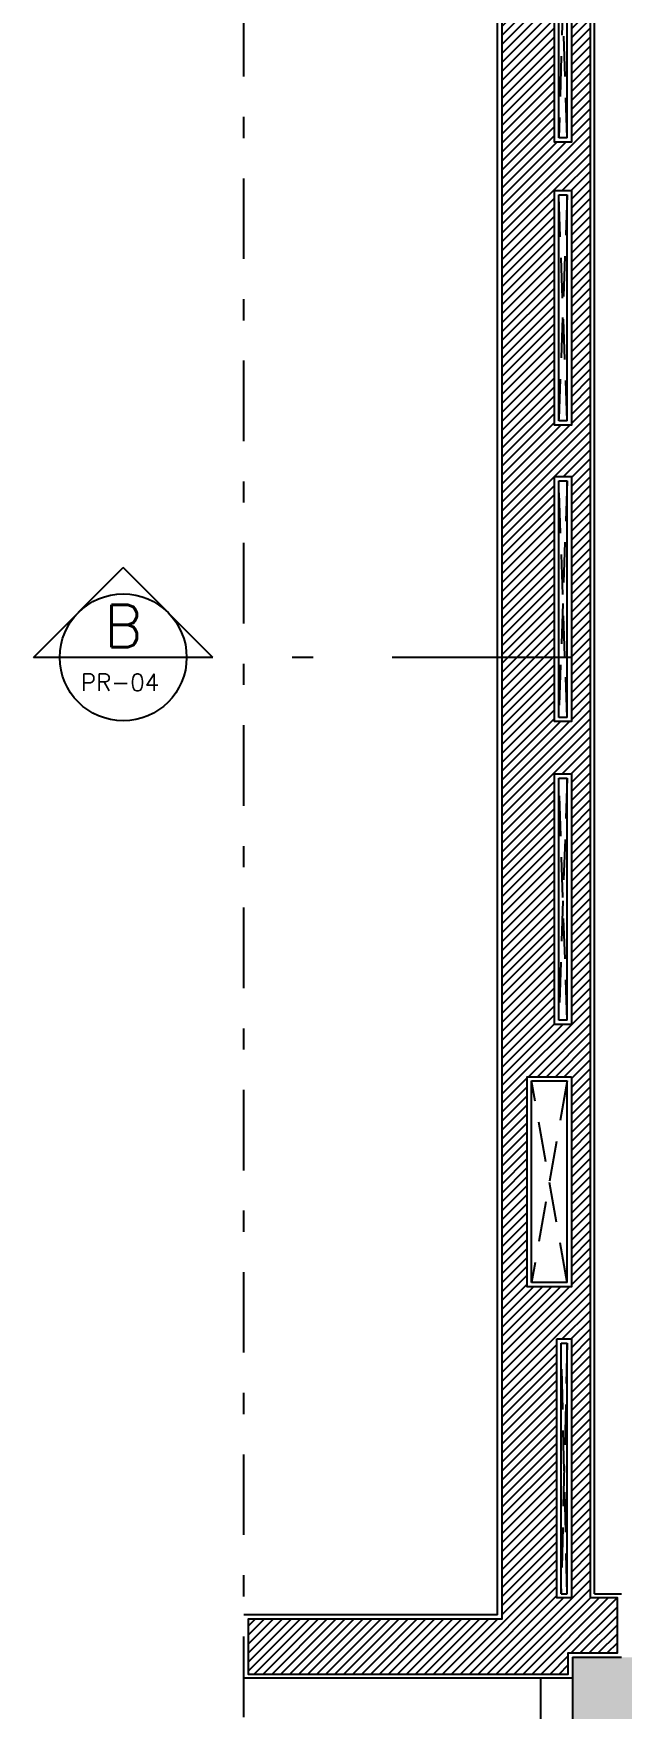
# Model space of a CAD drawing. Header units: millimetres. Extents: x 1999 to 2304, y 1614 to 1800.
# Drawn here: x 2205.26 to 2208.04, y 1624.29 to 1632.21 of the extents above; entities that cross this region are included whole.
import ezdxf
from ezdxf.enums import TextEntityAlignment as Align

# ---------------------------------------------------------------- set-up
doc = ezdxf.new("R2010")
doc.units = ezdxf.units.MM
doc.header["$LTSCALE"] = 0.03
doc.linetypes.add('DASHDOT', pattern=[25.4, 12.7, -6.35, 0, -6.35])
doc.linetypes.add('HIDDEN', pattern=[9.525, 6.35, -3.175])
for name, color, linetype in [('PL1', 1, 'Continuous'), ('PL251', 251, 'Continuous'), ('PL3', 3, 'Continuous'), ('PL5', 5, 'Continuous'), ('Projeção', 250, 'HIDDEN'), ('Texto', 4, 'Continuous')]:
    doc.layers.add(name, color=color, linetype=linetype)
doc.styles.add('COTA50', font='ROMANS.shx', dxfattribs={"height": 0.08})
doc.styles.add('TIT50', font='ROMANS.SHX', dxfattribs={"height": 0.2})

# ---------------------------------------------------------------- blocks, each defined once
blk = doc.blocks.new('CORTE50')
at = {"layer": 'PL3'}
for p, q in [((-0.4243, 0), (0, 0.4243)), ((0.4243, 0), (0, 0.4243)), ((0.4243, 0), (-0.4243, 0)), ((0.8985, 0), (0.7985, 0)), ((2.1213, 0), (1.2728, 0))]:
    blk.add_line(p, q, dxfattribs=at)
blk.add_circle((0, 0), 0.3, dxfattribs=at)

msp = doc.modelspace()

# ---------------------------------------------------------------- hatches: boundary and pattern name
at = {"layer": 'PL1'}
h = msp.add_hatch(dxfattribs=at)
h.set_pattern_fill('_USER', color=251, scale=0.03, angle=45, pattern_type=0)
h.set_pattern_definition([(45, (174.669163, -0.952507), (-0.02121320344, 0.02121320344), [])])
h.paths.add_polyline_path([(2207.8883, 1644.8269), (2207.4753, 1644.8269), (2207.4753, 1624.7089), (2206.2753, 1624.7089), (2206.2753, 1624.4489), (2207.7893, 1624.4489), (2207.7893, 1624.5489), (2208.0218, 1624.5489), (2208.0218, 1624.8089), (2207.8943, 1624.8089), (2207.8943, 1632.9909), (2208.1718, 1632.9909), (2208.1718, 1633.1549), (2207.8883, 1633.1549)])
h.paths.add_polyline_path([(2207.7243, 1632.9909), (2207.8043, 1632.9909), (2207.8043, 1631.6929), (2207.7243, 1631.6929)], flags=16)
h.paths.add_polyline_path([(2207.7443, 1632.9709), (2207.7843, 1632.9709), (2207.7843, 1631.7129), (2207.7443, 1631.7129)], flags=0)
h.paths.add_polyline_path([(2207.7243, 1631.4639), (2207.8043, 1631.4639), (2207.8043, 1630.3549), (2207.7243, 1630.3549)], flags=16)
h.paths.add_polyline_path([(2207.7443, 1631.4439), (2207.7843, 1631.4439), (2207.7843, 1630.3749), (2207.7443, 1630.3749)], flags=0)
h.paths.add_polyline_path([(2207.7243, 1630.1119), (2207.8043, 1630.1119), (2207.8043, 1628.9529), (2207.7243, 1628.9529)], flags=16)
h.paths.add_polyline_path([(2207.7443, 1630.0919), (2207.7843, 1630.0919), (2207.7843, 1628.9729), (2207.7443, 1628.9729)], flags=0)
h.paths.add_polyline_path([(2207.7243, 1628.7059), (2207.8043, 1628.7059), (2207.8043, 1627.5209), (2207.7243, 1627.5209)], flags=16)
h.paths.add_polyline_path([(2207.7443, 1628.6859), (2207.7843, 1628.6859), (2207.7843, 1627.5409), (2207.7443, 1627.5409)], flags=0)
h.paths.add_polyline_path([(2207.8043, 1627.2739), (2207.8043, 1626.2799), (2207.5953, 1626.2799), (2207.5953, 1627.2739)], flags=16)
h.paths.add_polyline_path([(2207.7843, 1627.2539), (2207.7843, 1626.2999), (2207.6153, 1626.2999), (2207.6153, 1627.2539)], flags=0)
h.paths.add_polyline_path([(2207.7353, 1626.0339), (2207.8043, 1626.0339), (2207.8043, 1624.8089), (2207.7353, 1624.8089)], flags=16)
h.paths.add_polyline_path([(2207.7553, 1626.0139), (2207.7843, 1626.0139), (2207.7843, 1624.8289), (2207.7553, 1624.8289)], flags=0)
at = {"layer": 'PL251', "ltscale": 100}
h = msp.add_hatch(dxfattribs=at)
h.set_pattern_fill('AR-HBONE', color=256, scale=0.001)
h.set_pattern_definition([(45, (174.66916, -0.95251), (1e-17, 0.143684098), [0.3048, -0.1016]), (135, (174.741, -0.88066), (1e-17, 0.143684098), [0.3048, -0.1016])])
h.paths.add_polyline_path([(2221.2853, 1624.5289), (2220.5463, 1624.5289), (2218.1793, 1624.5289), (2215.6023, 1624.5289), (2213.1023, 1624.5289), (2213.1023, 1624.4289), (2210.8418, 1624.4289), (2210.8418, 1624.5289), (2208.0418, 1624.5289), (2207.8093, 1624.5289), (2207.8093, 1624.4289), (2207.8093, 1623.8289), (2211.0673, 1623.8289), (2211.8673, 1623.4289), (2220.2143, 1623.4289), (2220.2143, 1621.5319), (2221.3143, 1621.5319), (2221.3143, 1622.4999), (2221.2853, 1622.4999)])
h.paths.add_polyline_path([(2220.8393, 1621.5319), (2220.2143, 1621.5319), (2220.2143, 1620.7109, 0.251125), (2220.8393, 1619.545)])
h.paths.add_polyline_path([(2221.6143, 1620.7319), (2221.2643, 1620.7319), (2221.2643, 1621.0819), (2221.3143, 1621.0819), (2221.3143, 1621.5319), (2220.8393, 1621.5319), (2220.8393, 1619.545, 0.147722), (2221.6143, 1619.3109)])
h.paths.add_polyline_path([(2211.0673, 1623.8289), (2208.5408, 1623.8289), (2208.5393, 1623.6203), (2209.2093, 1623.4289), (2211.0673, 1623.4289)], flags=17)
h.paths.add_polyline_path([(2211.0673, 1623.8289), (2211.0673, 1623.4289), (2211.8673, 1623.4289)], flags=17)
h.paths.add_polyline_path([(2209.2093, 1623.4289), (2208.5393, 1623.6203), (2208.5187, 1620.7109), (2209.2093, 1620.7109)])
h.paths.add_polyline_path([(2208.5393, 1623.6203), (2207.8093, 1623.8289), (2207.8093, 1622.2499), (2207.8093, 1620.7109), (2208.5187, 1620.7109)])
h.paths.add_polyline_path([(2208.5408, 1623.8289), (2207.8093, 1623.8289), (2208.5393, 1623.6203)], flags=17)
h.paths.add_polyline_path([(2208.5187, 1620.7109), (2207.8093, 1620.7109), (2207.8093, 1619.3109, 0.131823), (2208.5101, 1619.4989)])
h.paths.add_polyline_path([(2209.2093, 1620.7109), (2208.5187, 1620.7109), (2208.5101, 1619.4989, 0.26777)])

# ---------------------------------------------------------------- linework, layer by layer
at = {"color": 5, "linetype": 'DASHDOT'}
msp.add_line((2206.2553, 1618.2109), (2206.2553, 1644.8469), dxfattribs=at)
at = {"layer": 'PL1'}
for p, q in [((2207.4553, 1624.7289), (2207.4553, 1644.8469)), ((2207.7443, 1631.7129), (2207.7443, 1632.9709)), ((2207.7843, 1631.7129), (2207.7843, 1632.9709)), ((2207.9143, 1624.8289), (2207.9143, 1632.9709)), ((2207.7843, 1631.7129), (2207.7443, 1631.7129)), ((2207.7443, 1630.3749), (2207.7443, 1631.4439)), ((2207.7443, 1631.4439), (2207.7843, 1631.4439)), ((2207.7843, 1630.3749), (2207.7843, 1631.4439)), ((2207.7843, 1630.3749), (2207.7443, 1630.3749)), ((2207.7443, 1628.9729), (2207.7443, 1630.0919)), ((2207.7443, 1630.0919), (2207.7843, 1630.0919)), ((2207.7843, 1628.9729), (2207.7843, 1630.0919)), ((2207.7843, 1628.9729), (2207.7443, 1628.9729)), ((2207.7443, 1627.5409), (2207.7443, 1628.6859)), ((2207.7443, 1628.6859), (2207.7843, 1628.6859)), ((2207.7843, 1627.5409), (2207.7843, 1628.6859)), ((2207.7843, 1627.5409), (2207.7443, 1627.5409)), ((2207.6153, 1626.2999), (2207.6153, 1627.2539)), ((2207.6153, 1627.2539), (2207.7843, 1627.2539)), ((2207.7843, 1626.2999), (2207.7843, 1627.2539)), ((2207.7843, 1626.2999), (2207.6153, 1626.2999)), ((2207.7553, 1626.0139), (2207.7843, 1626.0139)), ((2207.7553, 1624.8289), (2207.7553, 1626.0139)), ((2207.7843, 1624.8289), (2207.7843, 1626.0139)), ((2207.7553, 1624.8289), (2207.7843, 1624.8289)), ((2207.9143, 1624.8289), (2208.0418, 1624.8289)), ((2207.4553, 1624.7289), (2206.2553, 1624.7289)), ((2207.8093, 1624.5289), (2208.0418, 1624.5289)), ((2207.8093, 1624.5289), (2207.8093, 1624.4289)), ((2207.8093, 1624.4289), (2206.2553, 1624.4289))]:
    msp.add_line(p, q, dxfattribs=at)
at = {"layer": 'PL1', "color": 6}
for points in [[(2207.8883, 1644.8269), (2207.4753, 1644.8269), (2207.4753, 1624.7089), (2206.2753, 1624.7089), (2206.2753, 1624.4489), (2207.7893, 1624.4489), (2207.7893, 1624.5489), (2208.0218, 1624.5489), (2208.0218, 1624.8089), (2207.8943, 1624.8089), (2207.8943, 1632.9909), (2208.1718, 1632.9909), (2208.1718, 1633.1549), (2207.8883, 1633.1549)], [(2207.7243, 1632.9909), (2207.8043, 1632.9909), (2207.8043, 1631.6929), (2207.7243, 1631.6929)], [(2207.7243, 1631.4639), (2207.8043, 1631.4639), (2207.8043, 1630.3549), (2207.7243, 1630.3549)], [(2207.7243, 1630.1119), (2207.8043, 1630.1119), (2207.8043, 1628.9529), (2207.7243, 1628.9529)], [(2207.7243, 1628.7059), (2207.8043, 1628.7059), (2207.8043, 1627.5209), (2207.7243, 1627.5209)], [(2207.8043, 1627.2739), (2207.8043, 1626.2799), (2207.5953, 1626.2799), (2207.5953, 1627.2739)], [(2207.7353, 1626.0339), (2207.8043, 1626.0339), (2207.8043, 1624.8089), (2207.7353, 1624.8089)]]:
    msp.add_lwpolyline(points, close=True, dxfattribs=at)
at = {"layer": 'PL5'}
for p, q in [((2207.6593, 1622.2499), (2207.6593, 1624.4289)), ((2207.8093, 1624.4289), (2207.8093, 1622.2499))]:
    msp.add_line(p, q, dxfattribs=at)
at = {"layer": 'Projeção'}
for p, q in [((2207.7843, 1631.7129), (2207.7443, 1632.9709)), ((2207.7843, 1632.9709), (2207.7443, 1631.7129)), ((2207.7843, 1630.3749), (2207.7443, 1631.4439)), ((2207.7843, 1631.4439), (2207.7443, 1630.3749)), ((2207.7843, 1628.9729), (2207.7443, 1630.0919)), ((2207.7843, 1630.0919), (2207.7443, 1628.9729)), ((2207.7843, 1627.5409), (2207.7443, 1628.6859)), ((2207.7843, 1628.6859), (2207.7443, 1627.5409)), ((2207.7843, 1626.2999), (2207.6153, 1627.2539)), ((2207.7843, 1627.2539), (2207.6153, 1626.2999)), ((2207.7843, 1624.8289), (2207.7553, 1626.0139)), ((2207.7843, 1626.0139), (2207.7553, 1624.8289))]:
    msp.add_line(p, q, dxfattribs=at)

# ---------------------------------------------------------------- block references
at = {"layer": 'PL3'}
msp.add_blockref('CORTE50', (2205.6844, 1629.2567), dxfattribs=at)

# ---------------------------------------------------------------- texts
at = {"layer": 'Texto', "style": 'TIT50'}
msp.add_text('B', height=0.2, dxfattribs=at).set_placement((2205.6844, 1629.4056), align=Align.MIDDLE)
at = {"layer": 'Texto', "style": 'COTA50'}
msp.add_text('PR-04', height=0.08, dxfattribs=at).set_placement((2205.4845, 1629.0985))

doc.saveas('drawing.dxf')
